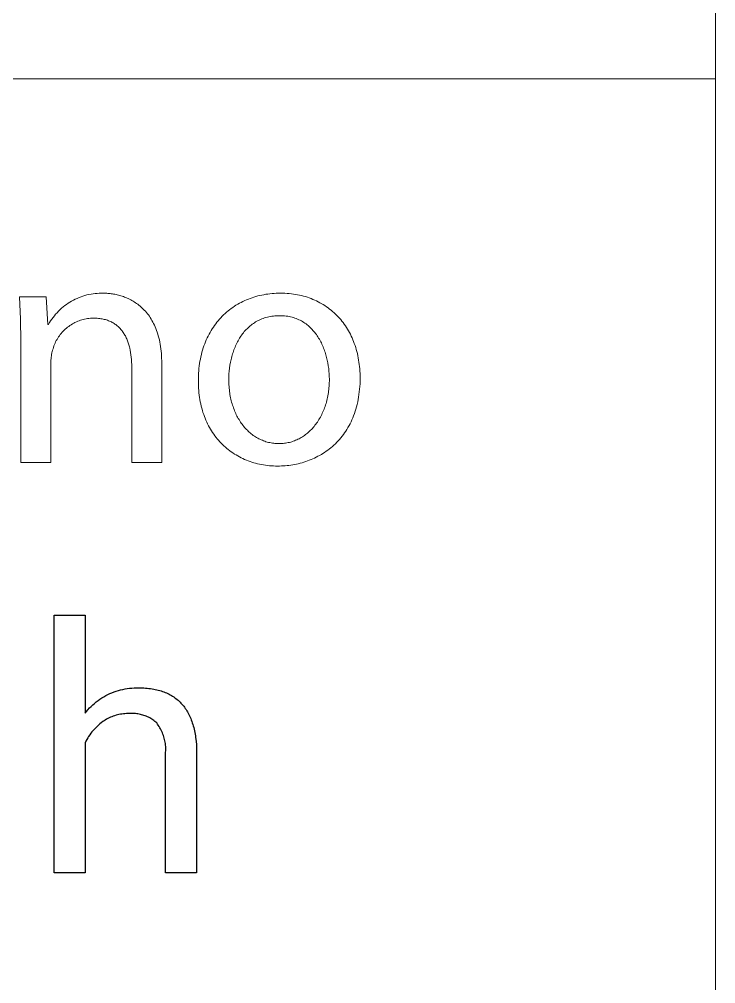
# Model space of a CAD drawing. Header units: millimetres. Extents: x 1287 to 5317, y -239 to 2577.
# Drawn here: x 5231.1 to 5313.2, y 104.6 to 218.5 of the extents above; entities that cross this region are included whole.
import ezdxf

# ---------------------------------------------------------------- set-up
doc = ezdxf.new("R2010")
doc.units = ezdxf.units.MM
doc.header["$MEASUREMENT"] = 0
doc.layers.add('Domyślny', color=7, linetype='Continuous', true_color=0x000000)

msp = doc.modelspace()

# ---------------------------------------------------------------- linework, layer by layer
at = {"layer": 'Domyślny', "color": 18, "lineweight": 15, "true_color": 0x000000}
for p, q in [((5313.2, -239.12), (5313.2, 2576.58)), ((5313.2, 211.41), (3793.97, 211.41)), ((5313.2, 211.41), (5313.2, -239.12)), ((5231.22, 183.05), (5231.09, 185.69)), ((5231.09, 185.69), (5234.24, 185.69)), ((5234.24, 185.69), (5234.43, 182.44)), ((5237.89, 185.51), (5238.11, 185.61)), ((5238.11, 185.61), (5238.34, 185.7)), ((5238.34, 185.7), (5238.57, 185.77)), ((5238.57, 185.77), (5238.81, 185.85)), ((5238.81, 185.85), (5239.04, 185.91)), ((5239.04, 185.91), (5239.28, 185.96)), ((5239.28, 185.96), (5239.52, 186.01)), ((5239.52, 186.01), (5239.76, 186.05)), ((5239.76, 186.05), (5240, 186.08)), ((5240, 186.08), (5240.25, 186.1)), ((5240.25, 186.1), (5240.49, 186.12)), ((5240.49, 186.12), (5240.74, 186.12)), ((5240.74, 186.12), (5240.98, 186.12)), ((5240.98, 186.12), (5241.11, 186.12)), ((5241.11, 186.12), (5241.24, 186.12)), ((5241.24, 186.12), (5241.37, 186.11)), ((5241.37, 186.11), (5241.5, 186.1)), ((5241.5, 186.1), (5241.64, 186.09)), ((5241.64, 186.09), (5241.77, 186.08)), ((5241.77, 186.08), (5241.91, 186.06)), ((5241.91, 186.06), (5242.05, 186.04)), ((5242.05, 186.04), (5242.19, 186.02)), ((5242.19, 186.02), (5242.33, 185.99)), ((5242.33, 185.99), (5242.48, 185.96)), ((5242.48, 185.96), (5242.62, 185.93)), ((5242.62, 185.93), (5242.76, 185.89)), ((5242.76, 185.89), (5242.91, 185.85)), ((5242.91, 185.85), (5243.05, 185.81)), ((5243.05, 185.81), (5243.19, 185.77)), ((5243.19, 185.77), (5243.34, 185.72)), ((5243.34, 185.72), (5243.48, 185.66)), ((5243.48, 185.66), (5243.63, 185.61)), ((5243.63, 185.61), (5243.77, 185.54)), ((5258.3, 185.51), (5258.52, 185.58)), ((5258.52, 185.58), (5258.74, 185.66)), ((5258.74, 185.66), (5258.97, 185.73)), ((5258.97, 185.73), (5259.2, 185.79)), ((5259.2, 185.79), (5259.43, 185.85)), ((5259.43, 185.85), (5259.66, 185.9)), ((5259.66, 185.9), (5259.9, 185.94)), ((5259.9, 185.94), (5260.14, 185.99)), ((5260.14, 185.99), (5260.38, 186.02)), ((5260.38, 186.02), (5260.62, 186.05)), ((5260.62, 186.05), (5260.87, 186.08)), ((5260.87, 186.08), (5261.12, 186.1)), ((5261.12, 186.1), (5261.36, 186.11)), ((5261.36, 186.11), (5261.61, 186.12)), ((5261.61, 186.12), (5261.87, 186.12)), ((5261.87, 186.12), (5262.13, 186.12)), ((5262.13, 186.12), (5262.39, 186.11)), ((5262.39, 186.11), (5262.64, 186.09)), ((5262.64, 186.09), (5262.9, 186.07)), ((5262.9, 186.07), (5263.15, 186.05)), ((5263.15, 186.05), (5263.39, 186.02)), ((5263.39, 186.02), (5263.64, 185.98)), ((5263.64, 185.98), (5263.88, 185.94)), ((5263.88, 185.94), (5264.12, 185.89)), ((5264.12, 185.89), (5264.35, 185.83)), ((5264.35, 185.83), (5264.59, 185.77)), ((5264.59, 185.77), (5264.82, 185.71)), ((5264.82, 185.71), (5265.04, 185.64)), ((5265.04, 185.64), (5265.27, 185.56)), ((5236.04, 184.34), (5236.23, 184.49)), ((5236.23, 184.49), (5236.42, 184.65)), ((5236.42, 184.65), (5236.62, 184.79)), ((5236.62, 184.79), (5236.82, 184.93)), ((5236.82, 184.93), (5237.02, 185.06)), ((5237.02, 185.06), (5237.23, 185.18)), ((5237.23, 185.18), (5237.45, 185.3)), ((5237.45, 185.3), (5237.67, 185.41)), ((5237.67, 185.41), (5237.89, 185.51)), ((5243.77, 185.54), (5243.92, 185.48)), ((5243.92, 185.48), (5244.06, 185.41)), ((5244.06, 185.41), (5244.2, 185.34)), ((5244.2, 185.34), (5244.34, 185.26)), ((5244.34, 185.26), (5244.49, 185.18)), ((5244.49, 185.18), (5244.63, 185.09)), ((5244.63, 185.09), (5244.76, 185)), ((5244.76, 185), (5244.9, 184.91)), ((5244.9, 184.91), (5245.04, 184.81)), ((5245.04, 184.81), (5245.17, 184.71)), ((5245.17, 184.71), (5245.3, 184.6)), ((5245.3, 184.6), (5245.44, 184.48)), ((5245.44, 184.48), (5245.56, 184.36)), ((5256.24, 184.44), (5256.43, 184.57)), ((5256.43, 184.57), (5256.62, 184.69)), ((5256.62, 184.69), (5256.82, 184.81)), ((5256.82, 184.81), (5257.02, 184.93)), ((5257.02, 184.93), (5257.23, 185.03)), ((5257.23, 185.03), (5257.44, 185.14)), ((5257.44, 185.14), (5257.65, 185.24)), ((5257.65, 185.24), (5257.86, 185.33)), ((5257.86, 185.33), (5258.08, 185.42)), ((5258.08, 185.42), (5258.3, 185.51)), ((5265.27, 185.56), (5265.48, 185.48)), ((5265.48, 185.48), (5265.7, 185.39)), ((5265.7, 185.39), (5265.91, 185.3)), ((5265.91, 185.3), (5266.12, 185.2)), ((5266.12, 185.2), (5266.33, 185.1)), ((5266.33, 185.1), (5266.53, 185)), ((5266.53, 185), (5266.73, 184.88)), ((5266.73, 184.88), (5266.92, 184.77)), ((5266.92, 184.77), (5267.12, 184.65)), ((5267.12, 184.65), (5267.3, 184.52)), ((5267.3, 184.52), (5267.49, 184.39)), ((5235.05, 183.26), (5235.2, 183.45)), ((5235.2, 183.45), (5235.35, 183.64)), ((5235.35, 183.64), (5235.52, 183.82)), ((5235.52, 183.82), (5235.68, 184)), ((5235.68, 184), (5235.86, 184.17)), ((5235.86, 184.17), (5236.04, 184.34)), ((5245.56, 184.36), (5245.69, 184.24)), ((5245.69, 184.24), (5245.81, 184.11)), ((5245.81, 184.11), (5245.94, 183.98)), ((5245.94, 183.98), (5246.06, 183.84)), ((5246.06, 183.84), (5246.17, 183.7)), ((5246.17, 183.7), (5246.29, 183.55)), ((5246.29, 183.55), (5246.4, 183.39)), ((5246.4, 183.39), (5246.51, 183.23)), ((5254.84, 183.22), (5255, 183.39)), ((5255, 183.39), (5255.16, 183.56)), ((5255.16, 183.56), (5255.33, 183.71)), ((5255.33, 183.71), (5255.51, 183.87)), ((5255.51, 183.87), (5255.68, 184.02)), ((5255.68, 184.02), (5255.87, 184.16)), ((5255.87, 184.16), (5256.05, 184.3)), ((5256.05, 184.3), (5256.24, 184.44)), ((5260.5, 183.33), (5260.33, 183.29)), ((5260.67, 183.37), (5260.5, 183.33)), ((5260.85, 183.4), (5260.67, 183.37)), ((5261.03, 183.42), (5260.85, 183.4)), ((5261.21, 183.44), (5261.03, 183.42)), ((5261.4, 183.45), (5261.21, 183.44)), ((5261.59, 183.46), (5261.4, 183.45)), ((5261.79, 183.46), (5261.59, 183.46)), ((5261.98, 183.46), (5261.79, 183.46)), ((5262.17, 183.45), (5261.98, 183.46)), ((5262.36, 183.44), (5262.17, 183.45)), ((5262.54, 183.42), (5262.36, 183.44)), ((5262.72, 183.39), (5262.54, 183.42)), ((5262.9, 183.36), (5262.72, 183.39)), ((5263.07, 183.32), (5262.9, 183.36)), ((5263.24, 183.28), (5263.07, 183.32)), ((5267.49, 184.39), (5267.67, 184.25)), ((5267.67, 184.25), (5267.84, 184.11)), ((5267.84, 184.11), (5268.02, 183.97)), ((5268.02, 183.97), (5268.19, 183.82)), ((5268.19, 183.82), (5268.35, 183.66)), ((5268.35, 183.66), (5268.51, 183.5)), ((5268.51, 183.5), (5268.67, 183.34)), ((5268.67, 183.34), (5268.82, 183.17)), ((5231.25, 180.4), (5231.22, 183.05)), ((5234.43, 182.44), (5234.51, 182.44)), ((5234.51, 182.44), (5234.64, 182.65)), ((5234.64, 182.65), (5234.76, 182.86)), ((5234.76, 182.86), (5234.9, 183.06)), ((5234.9, 183.06), (5235.05, 183.26)), ((5236.89, 182.2), (5236.75, 182.1)), ((5237.03, 182.3), (5236.89, 182.2)), ((5237.18, 182.4), (5237.03, 182.3)), ((5237.33, 182.49), (5237.18, 182.4)), ((5237.48, 182.57), (5237.33, 182.49)), ((5237.63, 182.65), (5237.48, 182.57)), ((5237.79, 182.73), (5237.63, 182.65)), ((5237.95, 182.8), (5237.79, 182.73)), ((5238.11, 182.86), (5237.95, 182.8)), ((5238.27, 182.92), (5238.11, 182.86)), ((5238.44, 182.97), (5238.27, 182.92)), ((5238.6, 183.02), (5238.44, 182.97)), ((5238.77, 183.06), (5238.6, 183.02)), ((5238.94, 183.09), (5238.77, 183.06)), ((5239.11, 183.12), (5238.94, 183.09)), ((5239.28, 183.15), (5239.11, 183.12)), ((5239.45, 183.16), (5239.28, 183.15)), ((5239.63, 183.18), (5239.45, 183.16)), ((5239.8, 183.18), (5239.63, 183.18)), ((5239.96, 183.18), (5239.8, 183.18)), ((5240.11, 183.17), (5239.96, 183.18)), ((5240.26, 183.16), (5240.11, 183.17)), ((5240.4, 183.15), (5240.26, 183.16)), ((5240.55, 183.13), (5240.4, 183.15)), ((5240.69, 183.11), (5240.55, 183.13)), ((5240.82, 183.09), (5240.69, 183.11)), ((5240.96, 183.06), (5240.82, 183.09)), ((5241.09, 183.03), (5240.96, 183.06)), ((5241.22, 183), (5241.09, 183.03)), ((5241.34, 182.96), (5241.22, 183)), ((5241.46, 182.92), (5241.34, 182.96)), ((5241.58, 182.87), (5241.46, 182.92)), ((5241.7, 182.83), (5241.58, 182.87)), ((5241.81, 182.78), (5241.7, 182.83)), ((5241.92, 182.72), (5241.81, 182.78)), ((5242.03, 182.67), (5241.92, 182.72)), ((5242.13, 182.61), (5242.03, 182.67)), ((5242.24, 182.54), (5242.13, 182.61)), ((5242.34, 182.48), (5242.24, 182.54)), ((5242.43, 182.41), (5242.34, 182.48)), ((5242.53, 182.34), (5242.43, 182.41)), ((5242.62, 182.26), (5242.53, 182.34)), ((5242.71, 182.19), (5242.62, 182.26)), ((5242.79, 182.11), (5242.71, 182.19)), ((5246.51, 183.23), (5246.61, 183.06)), ((5246.61, 183.06), (5246.71, 182.89)), ((5246.71, 182.89), (5246.81, 182.71)), ((5246.81, 182.71), (5246.91, 182.53)), ((5246.91, 182.53), (5247, 182.34)), ((5247, 182.34), (5247.09, 182.14)), ((5253.95, 182.11), (5254.09, 182.31)), ((5254.09, 182.31), (5254.23, 182.5)), ((5254.23, 182.5), (5254.38, 182.69)), ((5254.38, 182.69), (5254.52, 182.87)), ((5254.52, 182.87), (5254.68, 183.05)), ((5254.68, 183.05), (5254.84, 183.22)), ((5258.28, 182.25), (5258.16, 182.15)), ((5258.41, 182.35), (5258.28, 182.25)), ((5258.54, 182.45), (5258.41, 182.35)), ((5258.67, 182.54), (5258.54, 182.45)), ((5258.8, 182.63), (5258.67, 182.54)), ((5258.94, 182.72), (5258.8, 182.63)), ((5259.08, 182.8), (5258.94, 182.72)), ((5259.22, 182.88), (5259.08, 182.8)), ((5259.37, 182.95), (5259.22, 182.88)), ((5259.52, 183.02), (5259.37, 182.95)), ((5259.68, 183.08), (5259.52, 183.02)), ((5259.83, 183.14), (5259.68, 183.08)), ((5259.99, 183.2), (5259.83, 183.14)), ((5260.16, 183.25), (5259.99, 183.2)), ((5260.33, 183.29), (5260.16, 183.25)), ((5263.41, 183.23), (5263.24, 183.28)), ((5263.57, 183.18), (5263.41, 183.23)), ((5263.73, 183.12), (5263.57, 183.18)), ((5263.89, 183.06), (5263.73, 183.12)), ((5264.04, 182.99), (5263.89, 183.06)), ((5264.19, 182.92), (5264.04, 182.99)), ((5264.33, 182.84), (5264.19, 182.92)), ((5264.47, 182.76), (5264.33, 182.84)), ((5264.61, 182.67), (5264.47, 182.76)), ((5264.74, 182.58), (5264.61, 182.67)), ((5264.88, 182.49), (5264.74, 182.58)), ((5265, 182.39), (5264.88, 182.49)), ((5265.13, 182.29), (5265, 182.39)), ((5265.25, 182.19), (5265.13, 182.29)), ((5265.37, 182.08), (5265.25, 182.19)), ((5268.82, 183.17), (5268.97, 183)), ((5268.97, 183), (5269.11, 182.83)), ((5269.11, 182.83), (5269.25, 182.65)), ((5269.25, 182.65), (5269.39, 182.46)), ((5269.39, 182.46), (5269.52, 182.27)), ((5269.52, 182.27), (5269.64, 182.08)), ((5235.8, 181.1), (5235.7, 180.96)), ((5235.9, 181.24), (5235.8, 181.1)), ((5236.01, 181.38), (5235.9, 181.24)), ((5236.12, 181.51), (5236.01, 181.38)), ((5236.24, 181.63), (5236.12, 181.51)), ((5236.36, 181.76), (5236.24, 181.63)), ((5236.49, 181.87), (5236.36, 181.76)), ((5236.62, 181.99), (5236.49, 181.87)), ((5236.75, 182.1), (5236.62, 181.99)), ((5242.87, 182.02), (5242.79, 182.11)), ((5242.96, 181.94), (5242.87, 182.02)), ((5243.03, 181.85), (5242.96, 181.94)), ((5243.11, 181.76), (5243.03, 181.85)), ((5243.18, 181.67), (5243.11, 181.76)), ((5243.25, 181.58), (5243.18, 181.67)), ((5243.32, 181.48), (5243.25, 181.58)), ((5243.39, 181.38), (5243.32, 181.48)), ((5243.45, 181.28), (5243.39, 181.38)), ((5243.51, 181.17), (5243.45, 181.28)), ((5243.57, 181.07), (5243.51, 181.17)), ((5243.62, 180.96), (5243.57, 181.07)), ((5247.09, 182.14), (5247.17, 181.94)), ((5247.17, 181.94), (5247.25, 181.73)), ((5247.25, 181.73), (5247.32, 181.52)), ((5247.32, 181.52), (5247.4, 181.3)), ((5247.4, 181.3), (5247.46, 181.07)), ((5247.46, 181.07), (5247.52, 180.84)), ((5253.23, 180.84), (5253.34, 181.06)), ((5253.34, 181.06), (5253.45, 181.28)), ((5253.45, 181.28), (5253.57, 181.49)), ((5253.57, 181.49), (5253.69, 181.71)), ((5253.69, 181.71), (5253.82, 181.91)), ((5253.82, 181.91), (5253.95, 182.11)), ((5257.21, 181.06), (5257.12, 180.93)), ((5257.3, 181.19), (5257.21, 181.06)), ((5257.4, 181.32), (5257.3, 181.19)), ((5257.5, 181.45), (5257.4, 181.32)), ((5257.6, 181.58), (5257.5, 181.45)), ((5257.71, 181.7), (5257.6, 181.58)), ((5257.82, 181.82), (5257.71, 181.7)), ((5257.93, 181.93), (5257.82, 181.82)), ((5258.04, 182.04), (5257.93, 181.93)), ((5258.16, 182.15), (5258.04, 182.04)), ((5265.48, 181.96), (5265.37, 182.08)), ((5265.59, 181.85), (5265.48, 181.96)), ((5265.7, 181.73), (5265.59, 181.85)), ((5265.81, 181.61), (5265.7, 181.73)), ((5265.91, 181.48), (5265.81, 181.61)), ((5266.01, 181.36), (5265.91, 181.48)), ((5266.1, 181.23), (5266.01, 181.36)), ((5266.2, 181.09), (5266.1, 181.23)), ((5266.29, 180.96), (5266.2, 181.09)), ((5269.64, 182.08), (5269.77, 181.88)), ((5269.77, 181.88), (5269.89, 181.68)), ((5269.89, 181.68), (5270, 181.48)), ((5270, 181.48), (5270.11, 181.27)), ((5270.11, 181.27), (5270.21, 181.06)), ((5270.21, 181.06), (5270.31, 180.84)), ((5231.25, 166.15), (5231.25, 180.4)), ((5235.21, 180.05), (5235.14, 179.89)), ((5235.28, 180.21), (5235.21, 180.05)), ((5235.35, 180.36), (5235.28, 180.21)), ((5235.43, 180.52), (5235.35, 180.36)), ((5235.51, 180.67), (5235.43, 180.52)), ((5235.6, 180.82), (5235.51, 180.67)), ((5235.7, 180.96), (5235.6, 180.82)), ((5243.68, 180.85), (5243.62, 180.96)), ((5243.73, 180.74), (5243.68, 180.85)), ((5243.78, 180.62), (5243.73, 180.74)), ((5243.82, 180.51), (5243.78, 180.62)), ((5243.87, 180.39), (5243.82, 180.51)), ((5243.91, 180.27), (5243.87, 180.39)), ((5243.95, 180.15), (5243.91, 180.27)), ((5243.99, 180.02), (5243.95, 180.15)), ((5244.02, 179.9), (5243.99, 180.02)), ((5244.06, 179.77), (5244.02, 179.9)), ((5247.52, 180.84), (5247.58, 180.6)), ((5247.58, 180.6), (5247.63, 180.35)), ((5247.63, 180.35), (5247.68, 180.1)), ((5247.68, 180.1), (5247.72, 179.84)), ((5252.76, 179.65), (5252.84, 179.9)), ((5252.84, 179.9), (5252.93, 180.14)), ((5252.93, 180.14), (5253.03, 180.37)), ((5253.03, 180.37), (5253.12, 180.61)), ((5253.12, 180.61), (5253.23, 180.84)), ((5256.57, 179.91), (5256.51, 179.75)), ((5256.64, 180.06), (5256.57, 179.91)), ((5256.71, 180.21), (5256.64, 180.06)), ((5256.79, 180.36), (5256.71, 180.21)), ((5256.87, 180.5), (5256.79, 180.36)), ((5256.95, 180.65), (5256.87, 180.5)), ((5257.03, 180.79), (5256.95, 180.65)), ((5257.12, 180.93), (5257.03, 180.79)), ((5266.37, 180.82), (5266.29, 180.96)), ((5266.46, 180.68), (5266.37, 180.82)), ((5266.54, 180.53), (5266.46, 180.68)), ((5266.61, 180.39), (5266.54, 180.53)), ((5266.69, 180.24), (5266.61, 180.39)), ((5266.76, 180.09), (5266.69, 180.24)), ((5266.83, 179.94), (5266.76, 180.09)), ((5266.89, 179.79), (5266.83, 179.94)), ((5270.31, 180.84), (5270.41, 180.62)), ((5270.41, 180.62), (5270.5, 180.4)), ((5270.5, 180.4), (5270.58, 180.17)), ((5270.58, 180.17), (5270.66, 179.94)), ((5270.66, 179.94), (5270.74, 179.71)), ((5234.87, 178.9), (5234.85, 178.74)), ((5234.91, 179.07), (5234.87, 178.9)), ((5234.94, 179.23), (5234.91, 179.07)), ((5234.99, 179.4), (5234.94, 179.23)), ((5235.04, 179.56), (5234.99, 179.4)), ((5235.09, 179.72), (5235.04, 179.56)), ((5235.14, 179.89), (5235.09, 179.72)), ((5244.09, 179.64), (5244.06, 179.77)), ((5244.14, 179.38), (5244.09, 179.64)), ((5244.19, 179.11), (5244.14, 179.38)), ((5244.23, 178.84), (5244.19, 179.11)), ((5244.27, 178.56), (5244.23, 178.84)), ((5247.72, 179.84), (5247.76, 179.57)), ((5247.76, 179.57), (5247.79, 179.29)), ((5247.79, 179.29), (5247.82, 179.01)), ((5247.82, 179.01), (5247.84, 178.72)), ((5252.48, 178.62), (5252.54, 178.88)), ((5252.54, 178.88), (5252.61, 179.14)), ((5252.61, 179.14), (5252.68, 179.4)), ((5252.68, 179.4), (5252.76, 179.65)), ((5256.17, 178.79), (5256.12, 178.63)), ((5256.22, 178.96), (5256.17, 178.79)), ((5256.27, 179.12), (5256.22, 178.96)), ((5256.32, 179.28), (5256.27, 179.12)), ((5256.38, 179.44), (5256.32, 179.28)), ((5256.44, 179.6), (5256.38, 179.44)), ((5256.51, 179.75), (5256.44, 179.6)), ((5266.96, 179.64), (5266.89, 179.79)), ((5267.02, 179.48), (5266.96, 179.64)), ((5267.07, 179.33), (5267.02, 179.48)), ((5267.13, 179.17), (5267.07, 179.33)), ((5267.18, 179.01), (5267.13, 179.17)), ((5267.23, 178.85), (5267.18, 179.01)), ((5267.31, 178.53), (5267.23, 178.85)), ((5270.74, 179.71), (5270.81, 179.47)), ((5270.81, 179.47), (5270.87, 179.23)), ((5270.87, 179.23), (5270.94, 178.98)), ((5270.94, 178.98), (5270.99, 178.73)), ((5234.8, 178.23), (5234.79, 178.06)), ((5234.79, 178.06), (5234.79, 177.89)), ((5234.79, 177.89), (5234.79, 166.15)), ((5234.81, 178.4), (5234.8, 178.23)), ((5234.83, 178.57), (5234.81, 178.4)), ((5234.85, 178.74), (5234.83, 178.57)), ((5244.29, 178.28), (5244.27, 178.56)), ((5244.31, 177.99), (5244.29, 178.28)), ((5244.32, 177.7), (5244.31, 177.99)), ((5244.32, 177.41), (5244.32, 177.7)), ((5247.84, 178.72), (5247.85, 178.43)), ((5247.85, 178.43), (5247.86, 178.12)), ((5247.86, 178.12), (5247.87, 177.81)), ((5247.87, 177.81), (5247.87, 166.15)), ((5252.29, 177.53), (5252.33, 177.81)), ((5252.33, 177.81), (5252.37, 178.08)), ((5252.37, 178.08), (5252.42, 178.35)), ((5252.42, 178.35), (5252.48, 178.62)), ((5255.91, 177.62), (5255.86, 177.27)), ((5255.97, 177.96), (5255.91, 177.62)), ((5256.04, 178.29), (5255.97, 177.96)), ((5256.08, 178.46), (5256.04, 178.29)), ((5256.12, 178.63), (5256.08, 178.46)), ((5267.39, 178.21), (5267.31, 178.53)), ((5267.46, 177.89), (5267.39, 178.21)), ((5267.51, 177.56), (5267.46, 177.89)), ((5270.99, 178.73), (5271.04, 178.48)), ((5271.04, 178.48), (5271.09, 178.23)), ((5271.09, 178.23), (5271.13, 177.97)), ((5271.13, 177.97), (5271.16, 177.71)), ((5271.16, 177.71), (5271.19, 177.45)), ((5244.32, 166.15), (5244.32, 177.41)), ((5252.19, 176.37), (5252.2, 176.66)), ((5252.2, 176.66), (5252.23, 176.95)), ((5252.23, 176.95), (5252.25, 177.24)), ((5252.25, 177.24), (5252.29, 177.53)), ((5255.79, 176.58), (5255.78, 176.23)), ((5255.82, 176.92), (5255.79, 176.58)), ((5255.86, 177.27), (5255.82, 176.92)), ((5267.56, 177.24), (5267.51, 177.56)), ((5267.59, 176.91), (5267.56, 177.24)), ((5267.62, 176.59), (5267.59, 176.91)), ((5267.63, 176.28), (5267.62, 176.59)), ((5271.19, 177.45), (5271.22, 177.18)), ((5271.22, 177.18), (5271.24, 176.91)), ((5271.24, 176.91), (5271.25, 176.64)), ((5271.25, 176.64), (5271.26, 176.36)), ((5252.18, 176.07), (5252.19, 176.37)), ((5252.18, 175.76), (5252.18, 176.07)), ((5252.18, 175.47), (5252.18, 175.76)), ((5252.19, 175.19), (5252.18, 175.47)), ((5255.78, 176.23), (5255.77, 175.88)), ((5255.77, 175.88), (5255.78, 175.68)), ((5255.78, 175.68), (5255.78, 175.48)), ((5255.78, 175.48), (5255.79, 175.29)), ((5267.61, 175.15), (5267.62, 175.35)), ((5267.62, 175.35), (5267.63, 175.55)), ((5267.64, 175.96), (5267.63, 176.28)), ((5267.63, 175.55), (5267.64, 175.76)), ((5267.64, 175.76), (5267.64, 175.96)), ((5271.25, 175.42), (5271.23, 175.09)), ((5271.26, 175.75), (5271.25, 175.42)), ((5271.26, 176.36), (5271.26, 176.08)), ((5271.26, 176.08), (5271.26, 175.75)), ((5252.2, 174.91), (5252.19, 175.19)), ((5252.22, 174.63), (5252.2, 174.91)), ((5252.25, 174.35), (5252.22, 174.63)), ((5252.28, 174.08), (5252.25, 174.35)), ((5255.79, 175.29), (5255.8, 175.09)), ((5255.8, 175.09), (5255.82, 174.9)), ((5255.82, 174.9), (5255.84, 174.71)), ((5255.84, 174.71), (5255.86, 174.52)), ((5255.86, 174.52), (5255.89, 174.33)), ((5255.89, 174.33), (5255.91, 174.14)), ((5267.49, 174.19), (5267.52, 174.38)), ((5267.52, 174.38), (5267.55, 174.57)), ((5267.55, 174.57), (5267.57, 174.76)), ((5267.57, 174.76), (5267.59, 174.96)), ((5267.59, 174.96), (5267.61, 175.15)), ((5271.17, 174.46), (5271.13, 174.16)), ((5271.2, 174.78), (5271.17, 174.46)), ((5271.23, 175.09), (5271.2, 174.78)), ((5252.32, 173.82), (5252.28, 174.08)), ((5252.36, 173.55), (5252.32, 173.82)), ((5252.41, 173.29), (5252.36, 173.55)), ((5252.46, 173.04), (5252.41, 173.29)), ((5255.91, 174.14), (5255.95, 173.96)), ((5255.95, 173.96), (5255.98, 173.78)), ((5255.98, 173.78), (5256.02, 173.6)), ((5256.02, 173.6), (5256.07, 173.42)), ((5256.07, 173.42), (5256.11, 173.25)), ((5256.11, 173.25), (5256.16, 173.07)), ((5256.16, 173.07), (5256.21, 172.9)), ((5267.19, 172.92), (5267.24, 173.1)), ((5267.24, 173.1), (5267.29, 173.27)), ((5267.29, 173.27), (5267.34, 173.45)), ((5267.34, 173.45), (5267.38, 173.63)), ((5267.38, 173.63), (5267.42, 173.81)), ((5267.42, 173.81), (5267.46, 174)), ((5267.46, 174), (5267.49, 174.19)), ((5270.98, 173.28), (5270.91, 172.99)), ((5271.04, 173.56), (5270.98, 173.28)), ((5271.09, 173.86), (5271.04, 173.56)), ((5271.13, 174.16), (5271.09, 173.86)), ((5252.52, 172.78), (5252.46, 173.04)), ((5252.59, 172.54), (5252.52, 172.78)), ((5252.66, 172.29), (5252.59, 172.54)), ((5252.73, 172.05), (5252.66, 172.29)), ((5252.81, 171.81), (5252.73, 172.05)), ((5256.21, 172.9), (5256.27, 172.73)), ((5256.27, 172.73), (5256.32, 172.57)), ((5256.32, 172.57), (5256.39, 172.4)), ((5256.39, 172.4), (5256.45, 172.24)), ((5256.45, 172.24), (5256.52, 172.08)), ((5256.52, 172.08), (5256.59, 171.93)), ((5256.59, 171.93), (5256.66, 171.77)), ((5266.73, 171.78), (5266.8, 171.94)), ((5266.8, 171.94), (5266.87, 172.1)), ((5266.87, 172.1), (5266.94, 172.26)), ((5266.94, 172.26), (5267.01, 172.42)), ((5267.01, 172.42), (5267.07, 172.58)), ((5267.07, 172.58), (5267.13, 172.75)), ((5267.13, 172.75), (5267.19, 172.92)), ((5270.69, 172.18), (5270.6, 171.92)), ((5270.77, 172.44), (5270.69, 172.18)), ((5270.84, 172.72), (5270.77, 172.44)), ((5270.91, 172.99), (5270.84, 172.72)), ((5252.9, 171.58), (5252.81, 171.81)), ((5252.99, 171.35), (5252.9, 171.58)), ((5253.08, 171.13), (5252.99, 171.35)), ((5253.18, 170.9), (5253.08, 171.13)), ((5253.28, 170.69), (5253.18, 170.9)), ((5256.66, 171.77), (5256.73, 171.62)), ((5256.73, 171.62), (5256.81, 171.47)), ((5256.81, 171.47), (5256.89, 171.33)), ((5256.89, 171.33), (5256.98, 171.19)), ((5256.98, 171.19), (5257.06, 171.05)), ((5257.06, 171.05), (5257.15, 170.91)), ((5257.15, 170.91), (5257.24, 170.78)), ((5266.13, 170.78), (5266.23, 170.91)), ((5266.23, 170.91), (5266.32, 171.05)), ((5266.32, 171.05), (5266.4, 171.19)), ((5266.4, 171.19), (5266.49, 171.33)), ((5266.49, 171.33), (5266.57, 171.48)), ((5266.57, 171.48), (5266.65, 171.63)), ((5266.65, 171.63), (5266.73, 171.78)), ((5270.19, 170.94), (5270.08, 170.7)), ((5270.3, 171.17), (5270.19, 170.94)), ((5270.4, 171.42), (5270.3, 171.17)), ((5270.5, 171.66), (5270.4, 171.42)), ((5270.6, 171.92), (5270.5, 171.66)), ((5253.39, 170.47), (5253.28, 170.69)), ((5253.51, 170.27), (5253.39, 170.47)), ((5253.62, 170.06), (5253.51, 170.27)), ((5253.75, 169.86), (5253.62, 170.06)), ((5253.87, 169.67), (5253.75, 169.86)), ((5254, 169.47), (5253.87, 169.67)), ((5257.24, 170.78), (5257.34, 170.65)), ((5257.34, 170.65), (5257.44, 170.52)), ((5257.44, 170.52), (5257.54, 170.39)), ((5257.54, 170.39), (5257.64, 170.27)), ((5257.64, 170.27), (5257.74, 170.15)), ((5257.74, 170.15), (5257.85, 170.04)), ((5257.85, 170.04), (5257.96, 169.93)), ((5257.96, 169.93), (5258.07, 169.82)), ((5258.07, 169.82), (5258.18, 169.72)), ((5258.18, 169.72), (5258.3, 169.62)), ((5265.07, 169.61), (5265.19, 169.71)), ((5265.19, 169.71), (5265.3, 169.82)), ((5265.3, 169.82), (5265.41, 169.93)), ((5265.41, 169.93), (5265.52, 170.04)), ((5265.52, 170.04), (5265.63, 170.15)), ((5265.63, 170.15), (5265.74, 170.27)), ((5265.74, 170.27), (5265.84, 170.39)), ((5265.84, 170.39), (5265.94, 170.52)), ((5265.94, 170.52), (5266.04, 170.65)), ((5266.04, 170.65), (5266.13, 170.78)), ((5269.57, 169.83), (5269.43, 169.63)), ((5269.7, 170.04), (5269.57, 169.83)), ((5269.83, 170.26), (5269.7, 170.04)), ((5269.96, 170.48), (5269.83, 170.26)), ((5270.08, 170.7), (5269.96, 170.48)), ((5254.14, 169.29), (5254, 169.47)), ((5254.28, 169.1), (5254.14, 169.29)), ((5254.42, 168.92), (5254.28, 169.1)), ((5254.57, 168.75), (5254.42, 168.92)), ((5254.72, 168.58), (5254.57, 168.75)), ((5254.88, 168.41), (5254.72, 168.58)), ((5258.3, 169.62), (5258.42, 169.52)), ((5258.42, 169.52), (5258.54, 169.42)), ((5258.54, 169.42), (5258.66, 169.33)), ((5258.66, 169.33), (5258.79, 169.25)), ((5258.79, 169.25), (5258.92, 169.16)), ((5258.92, 169.16), (5259.05, 169.08)), ((5259.05, 169.08), (5259.18, 169.01)), ((5259.18, 169.01), (5259.31, 168.94)), ((5259.31, 168.94), (5259.45, 168.87)), ((5259.45, 168.87), (5259.59, 168.81)), ((5259.59, 168.81), (5259.73, 168.75)), ((5259.73, 168.75), (5259.87, 168.69)), ((5259.87, 168.69), (5260.01, 168.64)), ((5260.01, 168.64), (5260.16, 168.59)), ((5260.16, 168.59), (5260.3, 168.55)), ((5260.3, 168.55), (5260.45, 168.51)), ((5260.45, 168.51), (5260.6, 168.48)), ((5262.78, 168.48), (5262.93, 168.51)), ((5262.93, 168.51), (5263.08, 168.55)), ((5263.08, 168.55), (5263.22, 168.59)), ((5263.22, 168.59), (5263.37, 168.64)), ((5263.37, 168.64), (5263.51, 168.69)), ((5263.51, 168.69), (5263.65, 168.75)), ((5263.65, 168.75), (5263.79, 168.81)), ((5263.79, 168.81), (5263.92, 168.87)), ((5263.92, 168.87), (5264.06, 168.94)), ((5264.06, 168.94), (5264.19, 169.01)), ((5264.19, 169.01), (5264.32, 169.08)), ((5264.32, 169.08), (5264.45, 169.16)), ((5264.45, 169.16), (5264.58, 169.24)), ((5264.58, 169.24), (5264.7, 169.33)), ((5264.7, 169.33), (5264.83, 169.42)), ((5264.83, 169.42), (5264.95, 169.51)), ((5264.95, 169.51), (5265.07, 169.61)), ((5268.51, 168.52), (5268.34, 168.35)), ((5268.67, 168.69), (5268.51, 168.52)), ((5268.83, 168.86), (5268.67, 168.69)), ((5268.99, 169.05), (5268.83, 168.86)), ((5269.14, 169.24), (5268.99, 169.05)), ((5269.29, 169.43), (5269.14, 169.24)), ((5269.43, 169.63), (5269.29, 169.43)), ((5255.04, 168.25), (5254.88, 168.41)), ((5255.2, 168.1), (5255.04, 168.25)), ((5255.37, 167.95), (5255.2, 168.1)), ((5255.54, 167.8), (5255.37, 167.95)), ((5255.71, 167.66), (5255.54, 167.8)), ((5255.89, 167.52), (5255.71, 167.66)), ((5256.07, 167.39), (5255.89, 167.52)), ((5256.26, 167.26), (5256.07, 167.39)), ((5260.6, 168.48), (5260.76, 168.45)), ((5260.76, 168.45), (5260.91, 168.42)), ((5260.91, 168.42), (5261.07, 168.4)), ((5261.07, 168.4), (5261.22, 168.39)), ((5261.22, 168.39), (5261.38, 168.38)), ((5261.38, 168.38), (5261.54, 168.37)), ((5261.54, 168.37), (5261.71, 168.37)), ((5261.71, 168.37), (5261.86, 168.37)), ((5261.86, 168.37), (5262.02, 168.38)), ((5262.02, 168.38), (5262.18, 168.39)), ((5262.18, 168.39), (5262.33, 168.4)), ((5262.33, 168.4), (5262.48, 168.42)), ((5262.48, 168.42), (5262.63, 168.45)), ((5262.63, 168.45), (5262.78, 168.48)), ((5267.27, 167.46), (5267.08, 167.33)), ((5267.45, 167.6), (5267.27, 167.46)), ((5267.64, 167.74), (5267.45, 167.6)), ((5267.82, 167.88), (5267.64, 167.74)), ((5267.99, 168.03), (5267.82, 167.88)), ((5268.17, 168.19), (5267.99, 168.03)), ((5268.34, 168.35), (5268.17, 168.19)), ((5256.44, 167.13), (5256.26, 167.26)), ((5256.64, 167.02), (5256.44, 167.13)), ((5256.83, 166.9), (5256.64, 167.02)), ((5257.03, 166.79), (5256.83, 166.9)), ((5257.23, 166.69), (5257.03, 166.79)), ((5257.43, 166.59), (5257.23, 166.69)), ((5257.64, 166.5), (5257.43, 166.59)), ((5257.85, 166.41), (5257.64, 166.5)), ((5258.06, 166.33), (5257.85, 166.41)), ((5258.28, 166.25), (5258.06, 166.33)), ((5258.5, 166.17), (5258.28, 166.25)), ((5264.84, 166.24), (5264.62, 166.17)), ((5265.05, 166.31), (5264.84, 166.24)), ((5265.26, 166.39), (5265.05, 166.31)), ((5265.47, 166.48), (5265.26, 166.39)), ((5265.68, 166.57), (5265.47, 166.48)), ((5265.89, 166.66), (5265.68, 166.57)), ((5266.09, 166.76), (5265.89, 166.66)), ((5266.29, 166.86), (5266.09, 166.76)), ((5266.49, 166.97), (5266.29, 166.86)), ((5266.69, 167.09), (5266.49, 166.97)), ((5266.88, 167.21), (5266.69, 167.09)), ((5267.08, 167.33), (5266.88, 167.21)), ((5234.79, 166.15), (5231.25, 166.15)), ((5247.87, 166.15), (5244.32, 166.15)), ((5258.72, 166.11), (5258.5, 166.17)), ((5258.94, 166.04), (5258.72, 166.11)), ((5259.16, 165.99), (5258.94, 166.04)), ((5259.39, 165.93), (5259.16, 165.99)), ((5259.62, 165.89), (5259.39, 165.93)), ((5259.86, 165.85), (5259.62, 165.89)), ((5260.09, 165.81), (5259.86, 165.85)), ((5260.33, 165.78), (5260.09, 165.81)), ((5260.57, 165.75), (5260.33, 165.78)), ((5260.81, 165.73), (5260.57, 165.75)), ((5261.05, 165.72), (5260.81, 165.73)), ((5261.3, 165.71), (5261.05, 165.72)), ((5261.54, 165.71), (5261.3, 165.71)), ((5261.77, 165.71), (5261.54, 165.71)), ((5261.99, 165.72), (5261.77, 165.71)), ((5262.21, 165.73), (5261.99, 165.72)), ((5262.43, 165.75), (5262.21, 165.73)), ((5262.65, 165.77), (5262.43, 165.75)), ((5262.87, 165.79), (5262.65, 165.77)), ((5263.09, 165.82), (5262.87, 165.79)), ((5263.31, 165.86), (5263.09, 165.82)), ((5263.53, 165.9), (5263.31, 165.86)), ((5263.75, 165.94), (5263.53, 165.9)), ((5263.97, 165.99), (5263.75, 165.94)), ((5264.19, 166.05), (5263.97, 165.99)), ((5264.41, 166.11), (5264.19, 166.05)), ((5264.62, 166.17), (5264.41, 166.11))]:
    msp.add_line(p, q, dxfattribs=at)
at = {"layer": 'Domyślny'}
for p, q in [((5235.16, 117.68), (5235.16, 148.09)), ((5235.16, 148.09), (5238.82, 148.09)), ((5238.82, 148.09), (5238.82, 136.54)), ((5241.74, 138.85), (5241.99, 138.95)), ((5241.99, 138.95), (5242.24, 139.05)), ((5242.24, 139.05), (5242.5, 139.14)), ((5242.5, 139.14), (5242.75, 139.22)), ((5242.75, 139.22), (5243.01, 139.29)), ((5243.01, 139.29), (5243.27, 139.35)), ((5243.27, 139.35), (5243.54, 139.41)), ((5243.54, 139.41), (5243.8, 139.45)), ((5243.8, 139.45), (5244.07, 139.49)), ((5244.07, 139.49), (5244.34, 139.51)), ((5244.34, 139.51), (5244.6, 139.53)), ((5244.6, 139.53), (5244.87, 139.53)), ((5244.87, 139.53), (5245.14, 139.53)), ((5245.14, 139.53), (5245.35, 139.53)), ((5245.35, 139.53), (5245.56, 139.53)), ((5245.56, 139.53), (5245.76, 139.52)), ((5245.76, 139.52), (5245.96, 139.5)), ((5245.96, 139.5), (5246.16, 139.49)), ((5246.16, 139.49), (5246.35, 139.47)), ((5246.35, 139.47), (5246.54, 139.44)), ((5246.54, 139.44), (5246.73, 139.41)), ((5246.73, 139.41), (5246.92, 139.38)), ((5246.92, 139.38), (5247.1, 139.35)), ((5247.1, 139.35), (5247.27, 139.31)), ((5247.27, 139.31), (5247.45, 139.26)), ((5247.45, 139.26), (5247.62, 139.22)), ((5247.62, 139.22), (5247.79, 139.17)), ((5247.79, 139.17), (5247.95, 139.11)), ((5247.95, 139.11), (5248.11, 139.05)), ((5248.11, 139.05), (5248.27, 138.99)), ((5248.27, 138.99), (5248.42, 138.93)), ((5248.42, 138.93), (5248.57, 138.86)), ((5239.93, 137.7), (5240.14, 137.87)), ((5240.14, 137.87), (5240.35, 138.03)), ((5240.35, 138.03), (5240.57, 138.19)), ((5240.57, 138.19), (5240.8, 138.34)), ((5240.8, 138.34), (5241.03, 138.48)), ((5241.03, 138.48), (5241.26, 138.61)), ((5241.26, 138.61), (5241.5, 138.73)), ((5241.5, 138.73), (5241.74, 138.85)), ((5248.57, 138.86), (5248.72, 138.78)), ((5248.72, 138.78), (5248.87, 138.71)), ((5248.87, 138.71), (5249.01, 138.63)), ((5249.01, 138.63), (5249.15, 138.54)), ((5249.15, 138.54), (5249.28, 138.45)), ((5249.28, 138.45), (5249.41, 138.36)), ((5249.41, 138.36), (5249.54, 138.27)), ((5249.54, 138.27), (5249.67, 138.17)), ((5249.67, 138.17), (5249.79, 138.06)), ((5249.79, 138.06), (5249.91, 137.96)), ((5249.91, 137.96), (5250.02, 137.85)), ((5250.02, 137.85), (5250.13, 137.73)), ((5238.82, 136.54), (5238.98, 136.75)), ((5238.98, 136.75), (5239.16, 136.95)), ((5239.16, 136.95), (5239.34, 137.15)), ((5239.34, 137.15), (5239.53, 137.34)), ((5239.53, 137.34), (5239.73, 137.52)), ((5239.73, 137.52), (5239.93, 137.7)), ((5250.13, 137.73), (5250.24, 137.61)), ((5250.24, 137.61), (5250.35, 137.49)), ((5250.35, 137.49), (5250.45, 137.37)), ((5250.45, 137.37), (5250.55, 137.24)), ((5250.55, 137.24), (5250.64, 137.1)), ((5250.64, 137.1), (5250.73, 136.97)), ((5250.73, 136.97), (5250.82, 136.83)), ((5250.82, 136.83), (5250.91, 136.68)), ((5250.91, 136.68), (5250.99, 136.53)), ((5240.91, 135.54), (5240.73, 135.4)), ((5241.06, 135.63), (5240.91, 135.54)), ((5241.2, 135.73), (5241.06, 135.63)), ((5241.35, 135.82), (5241.2, 135.73)), ((5241.51, 135.9), (5241.35, 135.82)), ((5241.66, 135.98), (5241.51, 135.9)), ((5241.82, 136.05), (5241.66, 135.98)), ((5241.99, 136.12), (5241.82, 136.05)), ((5242.15, 136.18), (5241.99, 136.12)), ((5242.31, 136.24), (5242.15, 136.18)), ((5242.48, 136.29), (5242.31, 136.24)), ((5242.65, 136.33), (5242.48, 136.29)), ((5242.82, 136.37), (5242.65, 136.33)), ((5242.99, 136.41), (5242.82, 136.37)), ((5243.16, 136.44), (5242.99, 136.41)), ((5243.34, 136.46), (5243.16, 136.44)), ((5243.51, 136.48), (5243.34, 136.46)), ((5243.69, 136.49), (5243.51, 136.48)), ((5243.86, 136.49), (5243.69, 136.49)), ((5244.04, 136.49), (5243.86, 136.49)), ((5244.18, 136.5), (5244.04, 136.49)), ((5244.33, 136.51), (5244.18, 136.5)), ((5244.48, 136.51), (5244.33, 136.51)), ((5244.62, 136.5), (5244.48, 136.51)), ((5244.77, 136.49), (5244.62, 136.5)), ((5244.91, 136.47), (5244.77, 136.49)), ((5245.06, 136.45), (5244.91, 136.47)), ((5245.2, 136.43), (5245.06, 136.45)), ((5245.35, 136.4), (5245.2, 136.43)), ((5245.49, 136.36), (5245.35, 136.4)), ((5245.63, 136.32), (5245.49, 136.36)), ((5245.77, 136.28), (5245.63, 136.32)), ((5245.91, 136.23), (5245.77, 136.28)), ((5246.04, 136.17), (5245.91, 136.23)), ((5246.18, 136.11), (5246.04, 136.17)), ((5246.31, 136.05), (5246.18, 136.11)), ((5246.44, 135.98), (5246.31, 136.05)), ((5246.56, 135.9), (5246.44, 135.98)), ((5246.69, 135.83), (5246.56, 135.9)), ((5246.81, 135.75), (5246.69, 135.83)), ((5246.93, 135.66), (5246.81, 135.75)), ((5247.04, 135.57), (5246.93, 135.66)), ((5247.16, 135.47), (5247.04, 135.57)), ((5250.99, 136.53), (5251.07, 136.38)), ((5251.07, 136.38), (5251.15, 136.23)), ((5251.15, 136.23), (5251.22, 136.07)), ((5251.22, 136.07), (5251.29, 135.9)), ((5251.29, 135.9), (5251.35, 135.74)), ((5251.35, 135.74), (5251.42, 135.57)), ((5251.42, 135.57), (5251.47, 135.39)), ((5239.77, 134.5), (5239.63, 134.33)), ((5239.92, 134.66), (5239.77, 134.5)), ((5240.07, 134.82), (5239.92, 134.66)), ((5240.23, 134.98), (5240.07, 134.82)), ((5240.39, 135.12), (5240.23, 134.98)), ((5240.56, 135.27), (5240.39, 135.12)), ((5240.73, 135.4), (5240.56, 135.27)), ((5247.27, 135.38), (5247.16, 135.47)), ((5247.37, 135.24), (5247.27, 135.38)), ((5247.46, 135.11), (5247.37, 135.24)), ((5247.56, 134.97), (5247.46, 135.11)), ((5247.64, 134.82), (5247.56, 134.97)), ((5247.73, 134.68), (5247.64, 134.82)), ((5247.81, 134.53), (5247.73, 134.68)), ((5247.88, 134.38), (5247.81, 134.53)), ((5247.95, 134.23), (5247.88, 134.38)), ((5251.47, 135.39), (5251.53, 135.21)), ((5251.53, 135.21), (5251.58, 135.03)), ((5251.58, 135.03), (5251.63, 134.85)), ((5251.63, 134.85), (5251.68, 134.66)), ((5251.68, 134.66), (5251.72, 134.47)), ((5251.72, 134.47), (5251.76, 134.27)), ((5238.91, 133.22), (5238.82, 133.03)), ((5239.02, 133.42), (5238.91, 133.22)), ((5239.13, 133.61), (5239.02, 133.42)), ((5239.24, 133.8), (5239.13, 133.61)), ((5239.37, 133.98), (5239.24, 133.8)), ((5239.5, 134.16), (5239.37, 133.98)), ((5239.63, 134.33), (5239.5, 134.16)), ((5248.01, 134.07), (5247.95, 134.23)), ((5248.07, 133.91), (5248.01, 134.07)), ((5248.12, 133.75), (5248.07, 133.91)), ((5248.16, 133.59), (5248.12, 133.75)), ((5248.2, 133.43), (5248.16, 133.59)), ((5248.24, 133.27), (5248.2, 133.43)), ((5248.27, 133.1), (5248.24, 133.27)), ((5251.76, 134.27), (5251.8, 134.07)), ((5251.8, 134.07), (5251.83, 133.86)), ((5251.83, 133.86), (5251.86, 133.66)), ((5251.86, 133.66), (5251.91, 133.23)), ((5251.91, 133.23), (5251.95, 132.79)), ((5238.82, 133.03), (5238.82, 117.68)), ((5248.3, 132.94), (5248.27, 133.1)), ((5248.31, 132.77), (5248.3, 132.94)), ((5248.33, 132.6), (5248.31, 132.77)), ((5248.32, 131.93), (5248.33, 132.1)), ((5248.34, 132.44), (5248.33, 132.6)), ((5248.33, 132.1), (5248.34, 132.27)), ((5248.34, 132.27), (5248.34, 132.44)), ((5251.95, 132.79), (5251.97, 132.33)), ((5251.97, 132.33), (5251.98, 131.86)), ((5248.32, 117.68), (5248.32, 131.93)), ((5251.98, 131.86), (5251.98, 117.68)), ((5238.82, 117.68), (5235.16, 117.68)), ((5251.98, 117.68), (5248.32, 117.68))]:
    msp.add_line(p, q, dxfattribs=at)

doc.saveas('drawing.dxf')
